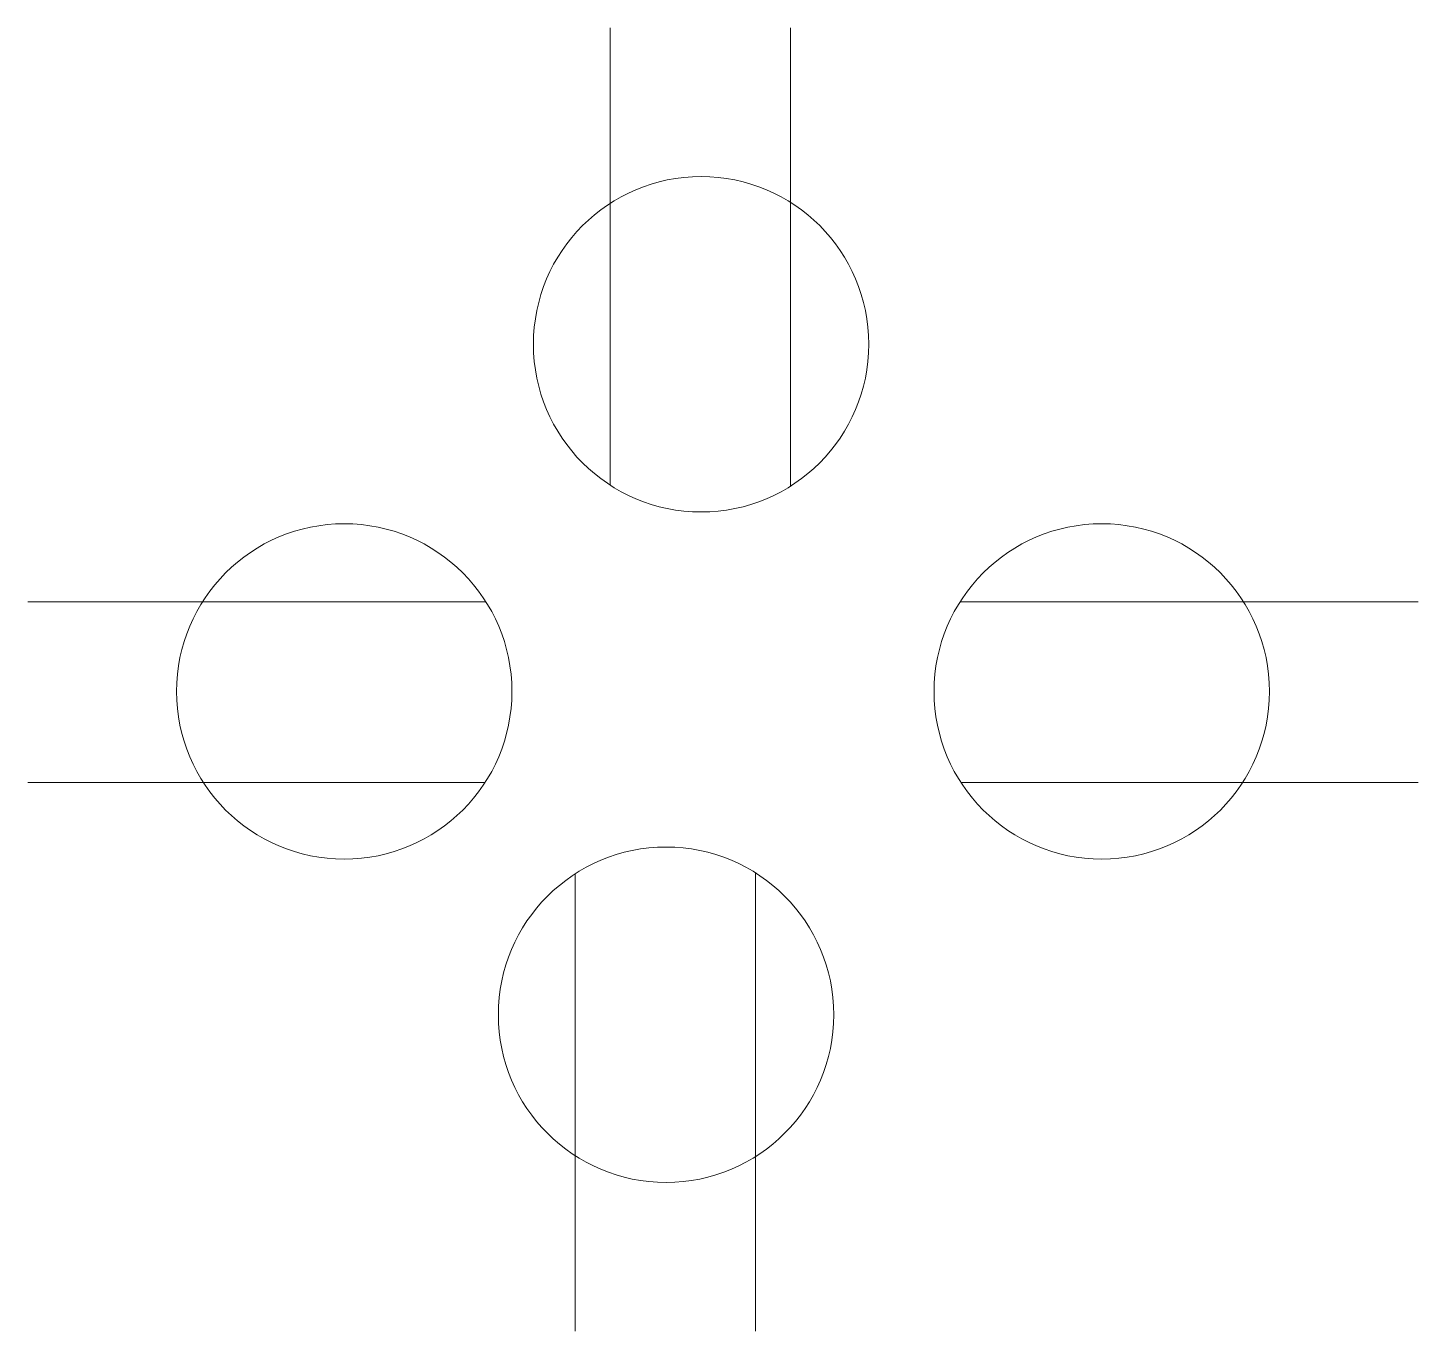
# Model space of a CAD drawing. Header units: inches. Extents: x 122.8 to 136.2, y 333.4 to 345.9.
import ezdxf

# ---------------------------------------------------------------- set-up
doc = ezdxf.new("R2010")
doc.units = ezdxf.units.IN
doc.header["$MEASUREMENT"] = 0
doc.layers.get('0').update_dxf_attribs({"color": 1, "lineweight": 9})

msp = doc.modelspace()

# ---------------------------------------------------------------- linework, layer by layer
for p, q in [((128.414, 345.859, -15.625), (128.414, 341.477, -15.625)), ((130.144, 345.859, -15.625), (130.144, 341.468, -15.625)), ((122.835, 340.358, -15.625), (127.227, 340.358, -15.625)), ((136.158, 340.358, -15.625), (131.767, 340.358, -15.625)), ((122.835, 338.628, -15.625), (127.217, 338.628, -15.625)), ((136.158, 338.628, -15.625), (131.776, 338.628, -15.625)), ((128.079, 333.37, -15.625), (128.079, 337.752, -15.625)), ((129.809, 333.37, -15.625), (129.809, 337.761, -15.625))]:
    msp.add_line(p, q)
for centre in [(129.287, 342.827, -15.625), (125.867, 339.5, -15.625), (133.126, 339.5, -15.625), (128.951, 336.402, -15.625)]:
    msp.add_circle(centre, 1.607)

doc.saveas('drawing.dxf')
